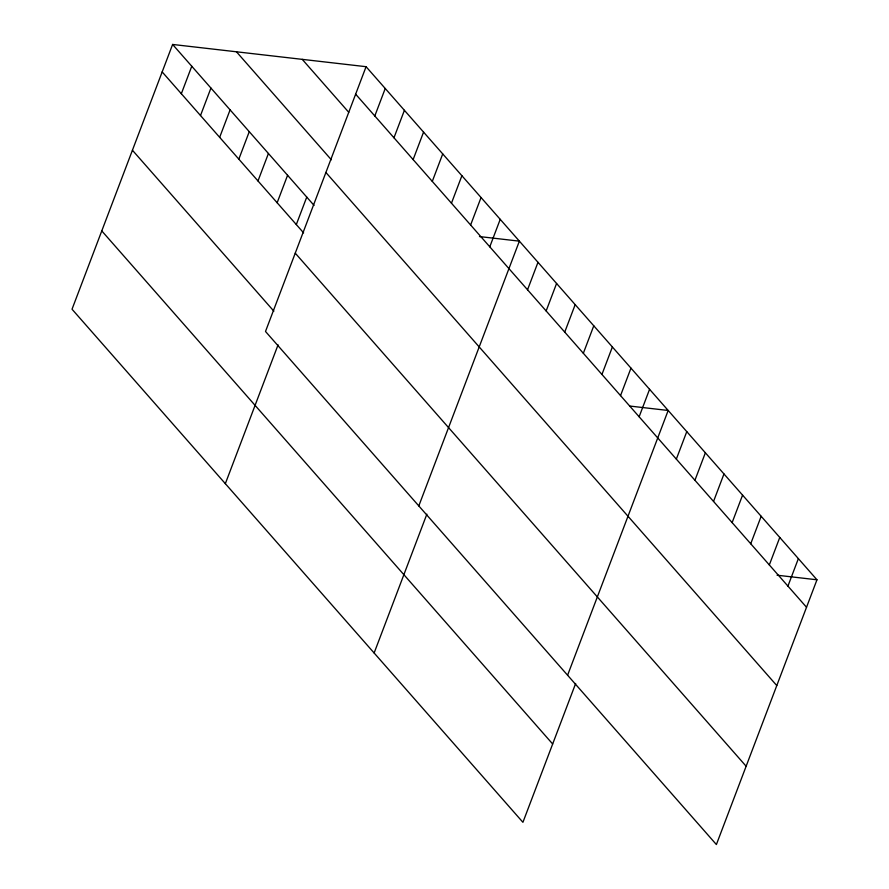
<?xml version="1.0" encoding="UTF-8"?>
<svg xmlns="http://www.w3.org/2000/svg" width="889" height="889" viewBox="0 0 889 889"><rect width="100%" height="100%" fill="white"/><g stroke="black" fill="none" stroke-linecap="round" stroke-linejoin="round"><path stroke-width="1.33" d="M366.079 66.697L265.5 331.464L716.39 844.55L816.969 579.784L366.079 66.697L172.61 44.45L72.031 309.216L522.921 822.303L575.65 683.485M181.334 93.723L191.768 66.253M200.503 115.537L210.937 88.067M219.661 137.339L230.095 109.869M238.83 159.142L249.264 131.672M257.988 180.956L268.422 153.486M277.146 202.759L287.58 175.289M296.315 224.561L306.749 197.091M225.339 483.66L278.068 344.843M374.802 115.981L385.237 88.5M393.971 137.784L404.406 110.314M413.129 159.587L423.564 132.117M432.287 181.4L442.722 153.919M451.456 203.203L461.891 175.733M470.614 225.006L481.049 197.536M489.783 246.82L500.218 219.339M418.808 505.908L519.376 241.152L479.471 236.563M374.136 652.982L426.864 514.164M527.544 289.781L537.978 262.311M546.146 310.95L556.581 283.48M564.737 332.119L575.172 304.649M583.34 353.277L593.774 325.807M601.942 374.447L612.377 346.977M620.533 395.616L630.968 368.135M639.135 416.774L649.57 389.304M567.593 675.229L668.172 410.474L629.601 406.029M676.34 459.102L686.775 431.632M694.931 480.271L705.366 452.801M713.534 501.44L723.968 473.959M732.136 522.599L742.571 495.129M750.727 543.768L761.162 516.298M769.329 564.926L779.764 537.456M787.932 586.095L798.366 558.625M777.064 575.205L816.969 579.784M355.644 94.167L806.523 607.265M302.238 59.352L348.766 112.314M236.452 51.795L331.353 159.787M325.896 172.477L776.786 685.563M172.61 44.45L314.05 205.403M162.176 71.92L303.616 232.874M295.248 253.154L746.138 766.24M132.428 150.23L273.868 311.183M101.779 230.907L552.669 743.993"/></g></svg>
